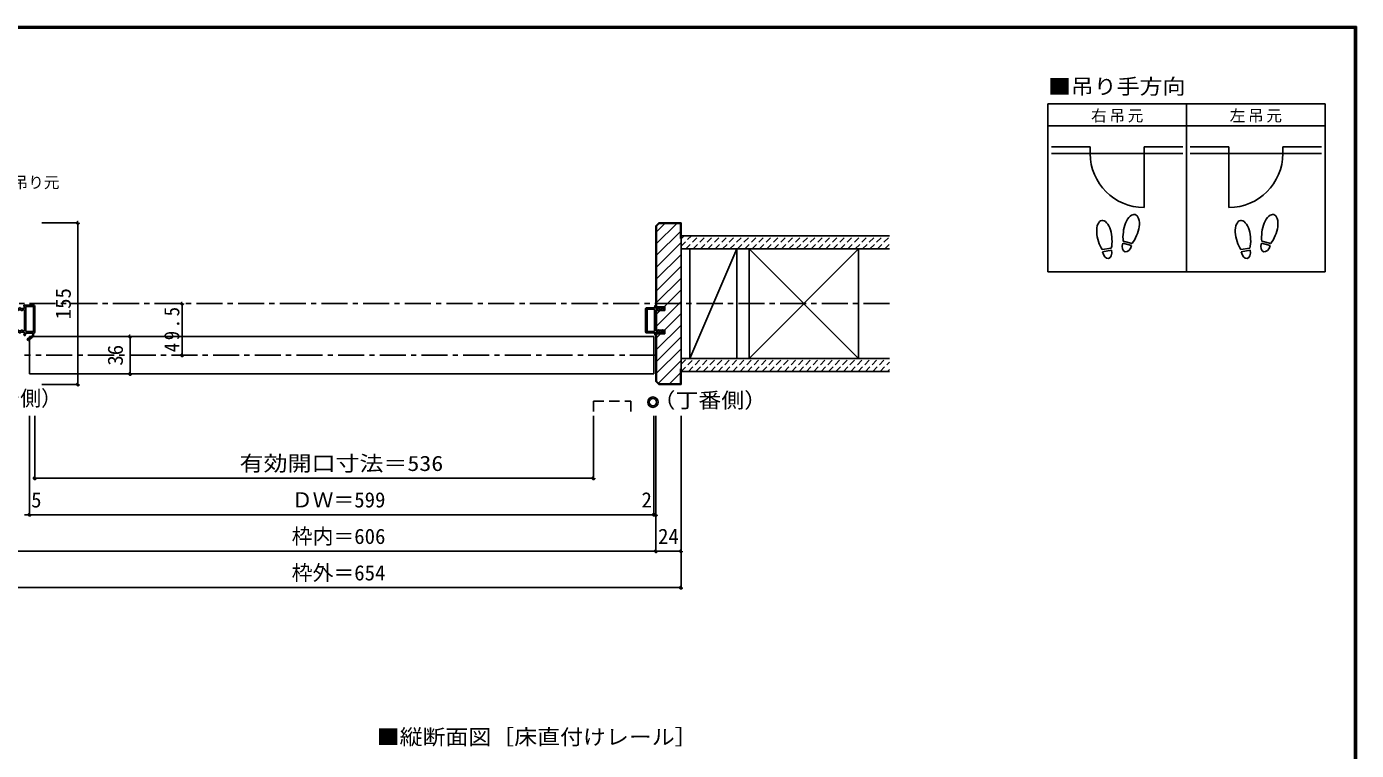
# Model space of a CAD drawing. Units: millimetres at full size, sheet at 1:5. Extents: x -973 to 977, y -718 to 696.
# Drawn here: x -299 to 977, y 1 to 696 of the extents above; entities that cross this region are included whole.
import ezdxf
from ezdxf.enums import TextEntityAlignment as Align

# ---------------------------------------------------------------- set-up
doc = ezdxf.new("R2010")
doc.units = ezdxf.units.MM
doc.header["$LTSCALE"] = 5
doc.header["$PDMODE"] = 32
doc.header["$PDSIZE"] = 2.5
for name, pattern in [('CHAIN1', [8, 5, -1, 1, -1]), ('DASHED1', [1.8, 1.2, -0.6]), ('DASHED2', [3, 2, -1])]:
    doc.linetypes.add(name, pattern=pattern)
for name, color, linetype in [('0-0_補助線', 7, 'Continuous'), ('0-1_通り芯', 4, 'CHAIN1'), ('0-3_仕上げ', 7, 'Continuous'), ('0-4_枠', 3, 'Continuous'), ('0-6_扉', 6, 'Continuous'), ('0-7_金物', 7, 'Continuous'), ('0-8_戸当り', 3, 'Continuous'), ('0-A_文字', 3, 'Continuous'), ('0-B_寸法', 4, 'DASHED1'), ('0-C_ハッチ', 4, 'DASHED1'), ('F-1_枠', 6, 'Continuous')]:
    doc.layers.add(name, color=color, linetype=linetype)
doc.styles.add('ＭＳ ゴシック', font='')
doc.styles.get('ＭＳ ゴシック').set_extended_font_data('MS Gothic')

# ---------------------------------------------------------------- blocks, each defined once
blk = doc.blocks.new('2')
at = {"layer": '0-0_補助線'}
for p, q in [((-9.846, -9.622), (-9.846, 15.078)), ((-8.846, 16.078), (0.354, 16.078)), ((-8.846, 15.878), (0.637, 15.878)), ((-8.446, 14.378), (-8.446, -8.922)), ((-8.146, 14.678), (-1.546, 14.678)), ((-1.246, 14.378), (-1.246, -8.922)), ((4.154, 13.753), (4.154, 13.053)), ((5.154, 13.053), (4.512, 13.876)), ((7.154, 13.053), (5.154, 13.053)), ((0.154, 11.653), (2.154, 11.653)), ((0.154, 11.653), (0.154, -8.497)), ((2.154, 10.953), (2.154, 11.653)), ((3.154, 11.653), (2.512, 10.83)), ((3.154, 11.653), (6.154, 11.653)), ((6.154, 10.953), (6.154, 11.653)), ((7.558, 12.258), (6.516, 10.835)), ((-1.48, -10.622), (-8.846, -10.622)), ((-1.546, -9.222), (-8.146, -9.222)), ((-1.189, -10.85), (-0.732, -12.694)), ((0.154, -8.497), (2.154, -8.497)), ((4.154, -9.897), (0.154, -9.897)), ((0.154, -9.897), (0.154, -10.622)), ((0.154, -10.622), (0.645, -12.548)), ((2.154, -7.797), (2.154, -8.497)), ((3.154, -8.497), (2.512, -7.674)), ((3.154, -8.497), (6.154, -8.497)), ((4.154, -10.597), (4.154, -9.897)), ((5.154, -9.897), (4.512, -10.72)), ((7.154, -9.897), (5.154, -9.897)), ((6.154, -7.797), (6.154, -8.497)), ((7.558, -9.101), (6.516, -7.679)), ((0.354, -12.922), (-0.441, -12.922))]:
    blk.add_line(p, q, dxfattribs=at)
for points in [[(-9.646, 15.078), (-9.646, -9.622), (-9.846, -9.622)], [(4.154, 13.053), (0.154, 13.053), (0.649, 15.723)]]:
    blk.add_lwpolyline(points, dxfattribs=at)
for centre, radius, start, end in [((-8.846, 15.078), 1, 90, 180), ((-8.846, 15.078), 0.8, 90, 180), ((-8.146, 14.378), 0.3, 90, 180), ((-1.546, 14.378), 0.3, 0, 90), ((0.354, 15.778), 0.3, 349.49875, 90), ((4.354, 13.753), 0.2, 37.96957, 180), ((7.154, 12.553), 0.5, 323.78053, 90), ((2.354, 10.953), 0.2, 180, 322.03043), ((6.354, 10.953), 0.2, 180, 323.78053), ((-8.846, -9.622), 1, 180, 270), ((-2.846, -10.72), 6, 179.06153, 259.29815), ((-8.146, -8.922), 0.3, 180, 270), ((-2.846, -10.72), 5.3, 178.93757, 259.29815), ((-1.546, -8.922), 0.3, 270, 0), ((-1.48, -10.922), 0.3, 13.9282, 90), ((-0.441, -12.622), 0.3, 193.9282, 270), ((0.354, -12.622), 0.3, 270, 14.29438), ((2.354, -7.797), 0.2, 37.96957, 180), ((4.354, -10.597), 0.2, 180, 322.03043), ((6.354, -7.797), 0.2, 36.21947, 180), ((7.154, -9.397), 0.5, 270, 36.21947), ((-3.896, -16.272), 0.35, 259.29815, 79.29815)]:
    blk.add_arc(centre, radius, start, end, dxfattribs=at)
blk.add_point((-3.896, -16.622), dxfattribs=at)
blk = doc.blocks.new('01')
at = {"layer": '0-0_補助線'}
for p, q in [((-14.5, 0.346), (-14.5, -0.449)), ((-14.3, 0.346), (-14.3, -0.449)), ((-12.045, -0.049), (-14.178, 0.444)), ((-12, 0.146), (-14.133, 0.639)), ((-11.475, 5.146), (-12.298, 4.504)), ((-12.175, 4.146), (-11.475, 4.146)), ((-12.045, -0.049), (-11.993, 0.145)), ((-11.475, 0.146), (-12, 0.146)), ((-11.475, 7.146), (-11.475, 5.146)), ((-11.475, 4.146), (-11.475, 0.146)), ((-10.68, 7.55), (-9.257, 6.508)), ((-9.375, 6.146), (-10.075, 6.146)), ((-10.075, 3.146), (-10.075, 6.146)), ((-10.075, 3.146), (-9.252, 2.504)), ((-9.375, 2.146), (-10.075, 2.146)), ((-10.075, 0.146), (-10.075, 2.146)), ((-10.075, 0.146), (10.075, 0.146)), ((10.075, 3.146), (9.252, 2.504)), ((10.68, 7.55), (9.257, 6.508)), ((9.375, 6.146), (10.075, 6.146)), ((9.375, 2.146), (10.075, 2.146)), ((10.075, 3.146), (10.075, 6.146)), ((10.075, 0.146), (10.075, 2.146)), ((11.475, 7.146), (11.475, 5.146)), ((11.475, 5.146), (12.298, 4.504)), ((12.175, 4.146), (11.475, 4.146)), ((11.475, 4.146), (11.475, 0.146)), ((11.475, 0.146), (12, 0.146)), ((12.045, -0.049), (11.993, 0.145)), ((12, 0.146), (14.133, 0.639)), ((12.045, -0.049), (14.178, 0.444)), ((14.3, 0.346), (14.3, -0.449)), ((14.5, 0.346), (14.5, -0.449)), ((-14.265, -0.741), (-12.235, -1.196)), ((-14.222, -0.546), (-12.191, -1.001)), ((-12, -1.488), (-12, -8.854)), ((-11.8, -1.488), (-11.8, -8.854)), ((-11, -9.654), (11, -9.654)), ((11, -9.854), (-11, -9.854)), ((-10.6, -1.554), (-10.6, -8.154)), ((-10.3, -1.254), (10.3, -1.254)), ((-10.3, -8.454), (10.3, -8.454)), ((10.6, -1.554), (10.6, -8.154)), ((11.8, -1.488), (11.8, -8.854)), ((12, -1.488), (12, -8.854)), ((14.222, -0.546), (12.191, -1.001)), ((14.265, -0.741), (12.235, -1.196))]:
    blk.add_line(p, q, dxfattribs=at)
for centre, radius, start, end in [((-14.2, 0.346), 0.3, 77.00048, 180), ((-14.2, 0.346), 0.1, 77.00048, 180), ((-12.175, 4.346), 0.2, 127.96957, 270), ((-10.975, 7.146), 0.5, 53.78053, 180), ((-9.375, 6.346), 0.2, 270, 53.78053), ((-9.375, 2.346), 0.2, 270, 52.03043), ((9.375, 6.346), 0.2, 126.21947, 270), ((9.375, 2.346), 0.2, 127.96957, 270), ((10.975, 7.146), 0.5, 0, 126.21947), ((12.175, 4.346), 0.2, 270, 52.03043), ((14.2, 0.346), 0.3, 0, 102.99952), ((14.2, 0.346), 0.1, 0, 102.99952), ((-14.2, -0.449), 0.3, 180, 257.3929), ((-14.2, -0.449), 0.1, 180, 257.3929), ((-12.3, -1.488), 0.3, 0, 76.0718), ((-12.3, -1.488), 0.5, 0, 76.0718), ((-11, -8.854), 1, 180, 270), ((-11, -8.854), 0.8, 180, 270), ((-10.3, -1.554), 0.3, 90, 180), ((-10.3, -8.154), 0.3, 180, 270), ((10.3, -1.554), 0.3, 0, 90), ((10.3, -8.154), 0.3, 270, 0), ((11, -8.854), 1, 270, 0), ((11, -8.854), 0.8, 270, 0), ((12.3, -1.488), 0.5, 103.9282, 180), ((12.3, -1.488), 0.3, 103.9282, 180), ((14.2, -0.449), 0.1, 282.6071, 0), ((14.2, -0.449), 0.3, 282.6071, 0)]:
    blk.add_arc(centre, radius, start, end, dxfattribs=at)

msp = doc.modelspace()

# ---------------------------------------------------------------- linework, layer by layer
at = {"layer": '0-1_通り芯'}
for p, q in [((528.653, 430), (-525.347, 430)), ((304.653, 380.5), (-301.347, 380.5))]:
    msp.add_line(p, q, dxfattribs=at)
at = {"layer": '0-3_仕上げ', "color": 2}
for p, q in [((528.653, 495), (328.653, 495)), ((528.653, 482.5), (328.653, 482.5)), ((528.653, 377.5), (328.653, 377.5)), ((528.653, 365), (328.653, 365))]:
    msp.add_line(p, q, dxfattribs=at)
at = {"layer": '0-3_仕上げ', "color": 3}
for p, q in [((337.153, 482.5), (337.153, 377.5)), ((382.153, 377.5), (382.153, 482.5)), ((394.037, 377.5), (394.037, 482.5)), ((499.037, 377.5), (499.037, 482.5))]:
    msp.add_line(p, q, dxfattribs=at)
at = {"layer": '0-3_仕上げ'}
for p, q in [((382.153, 482.5), (337.153, 377.5)), ((394.037, 377.5), (499.037, 482.5)), ((394.037, 482.5), (499.037, 377.5))]:
    msp.add_line(p, q, dxfattribs=at)
at = {"layer": '0-4_枠'}
for p, q in [((307.481, 507.5), (304.653, 504.672)), ((304.653, 504.672), (304.653, 427)), ((307.689, 507), (305.153, 504.464)), ((305.153, 427), (305.153, 504.464)), ((307.481, 507.5), (328.653, 507.5)), ((328.153, 507), (307.689, 507)), ((328.153, 492.5), (328.153, 507)), ((328.653, 507.5), (328.653, 352.5)), ((328.153, 492.5), (328.653, 492.5)), ((304.653, 404.7), (304.653, 423.3)), ((304.653, 423.3), (313.153, 423.3)), ((305.153, 404.7), (305.153, 423.3)), ((304.653, 404.7), (313.153, 404.7)), ((304.653, 355.328), (304.653, 401)), ((304.653, 401), (313.153, 401)), ((305.153, 355.536), (305.153, 401)), ((313.153, 401), (313.153, 404.7)), ((328.153, 367.5), (328.153, 353)), ((328.153, 367.5), (328.653, 367.5)), ((307.481, 352.5), (304.653, 355.328)), ((307.689, 353), (305.153, 355.536)), ((307.481, 352.5), (328.653, 352.5)), ((307.689, 353), (328.153, 353))]:
    msp.add_line(p, q, dxfattribs=at)
msp.add_lwpolyline([(313.153, 423.3), (313.153, 427), (304.653, 427)], dxfattribs=at)
at = {"layer": '0-6_扉'}
for p, q in [((-296.347, 362.5), (-296.347, 398.5)), ((-296.347, 398.5), (302.653, 398.5)), ((302.653, 398.5), (302.653, 362.5)), ((-296.347, 362.5), (302.653, 362.5))]:
    msp.add_line(p, q, dxfattribs=at)
at = {"layer": '0-6_扉', "linetype": 'DASHED2'}
for p, q in [((244.658, 336.408), (244.658, 321.5)), ((244.658, 336.408), (280.658, 336.408)), ((280.658, 336.408), (280.658, 321.5))]:
    msp.add_line(p, q, dxfattribs=at)
at = {"layer": '0-7_金物'}
for radius in [5, 3.5]:
    msp.add_circle((301.702, 335.457), radius, dxfattribs=at)
at = {"layer": '0-8_戸当り', "color": 2}
for p, q in [((721.239, 580.308), (684.139, 580.308)), ((721.239, 580.308), (721.239, 574.008)), ((773.039, 580.308), (810.139, 580.308)), ((773.039, 580.308), (773.039, 522.208)), ((854.239, 580.308), (817.139, 580.308)), ((854.239, 580.308), (854.239, 522.208)), ((906.039, 580.308), (943.139, 580.308)), ((906.039, 580.308), (906.039, 574.008)), ((684.139, 574.008), (810.139, 574.008)), ((943.139, 574.008), (817.139, 574.008))]:
    msp.add_line(p, q, dxfattribs=at)
at = {"layer": '0-8_戸当り'}
for p, q in [((760.924, 485.706), (752.444, 487.978)), ((761.468, 487.735), (752.987, 490.007)), ((893.924, 485.706), (885.444, 487.978)), ((894.468, 487.735), (885.987, 490.007)), ((741.457, 483.378), (732.811, 481.853)), ((741.822, 481.31), (733.175, 479.785)), ((874.457, 483.378), (865.811, 481.853)), ((874.822, 481.31), (866.175, 479.785))]:
    msp.add_line(p, q, dxfattribs=at)
at = {"layer": '0-8_戸当り', "color": 2}
for centre, start, end in [((773.039, 574.008), 180, 270), ((854.239, 574.008), 270, 0)]:
    msp.add_arc(centre, 51.8, start, end, dxfattribs=at)
at = {"layer": '0-8_戸当り'}
for centre, major_axis, ratio, start_param, end_param in [((734.795, 495.877), (-2.445, 13.867), 0.5, 4.34059143, 8.22577918), ((760.713, 501.878), (3.644, 13.601), 0.5, 4.34059143, 8.22577918), ((867.795, 495.877), (-2.445, 13.867), 0.5, 4.34059143, 8.22577918), ((893.713, 501.878), (3.644, 13.601), 0.5, 4.34059143, 8.22577918), ((760.609, 501.489), (4.416, 16.48), 0.4, 1.85063327, 2.44287679), ((893.609, 501.489), (4.416, 16.48), 0.4, 1.85063327, 2.44287679), ((734.865, 495.481), (-2.963, 16.802), 0.4, 1.85063327, 2.44287679), ((734.865, 495.481), (-2.963, 16.802), 0.4, 3.84030852, 4.43255203), ((756.684, 486.842), (1.894, 7.067), 0.6, 1.57079633, 4.71238898), ((760.609, 501.489), (4.416, 16.48), 0.4, 3.84030852, 4.43255203), ((867.865, 495.481), (-2.963, 16.802), 0.4, 1.85063327, 2.44287679), ((867.865, 495.481), (-2.963, 16.802), 0.4, 3.84030852, 4.43255203), ((889.684, 486.842), (1.894, 7.067), 0.6, 1.57079633, 4.71238898), ((893.609, 501.489), (4.416, 16.48), 0.4, 3.84030852, 4.43255203), ((737.498, 480.548), (-1.27, 7.205), 0.6, 1.57079633, 4.71238898), ((870.498, 480.548), (-1.27, 7.205), 0.6, 1.57079633, 4.71238898)]:
    msp.add_ellipse(centre, major_axis=major_axis, ratio=ratio, start_param=start_param, end_param=end_param, dxfattribs=at)
at = {"layer": '0-A_文字'}
for p, q in [((680.639, 621.667), (680.639, 460.667)), ((946.639, 621.667), (680.639, 621.667)), ((813.639, 621.667), (813.639, 460.667)), ((680.639, 600.667), (946.639, 600.667))]:
    msp.add_line(p, q, dxfattribs=at)
msp.add_lwpolyline([(946.639, 621.667), (946.639, 460.667), (680.639, 460.667)], dxfattribs=at)
at = {"layer": '0-B_寸法', "linetype": 'Continuous'}
for p, q in [((-249.925, 507.5), (-284.447, 507.5)), ((-149.925, 430), (-149.925, 380.5)), ((-199.925, 398.5), (-199.925, 362.5)), ((-296.347, 227.5), (-296.347, 322.5)), ((-291.347, 262.5), (-291.347, 322.5)), ((244.658, 262.5), (244.658, 322.5)), ((302.653, 227.5), (302.653, 322.5)), ((304.653, 192.5), (304.653, 322.5)), ((328.653, 157.5), (328.653, 322.5)), ((-291.347, 262.5), (244.658, 262.5)), ((304.653, 227.5), (-301.347, 227.5)), ((328.653, 192.5), (-325.347, 192.5)), ((328.653, 157.5), (-325.347, 157.5))]:
    msp.add_line(p, q, dxfattribs=at)
msp.add_lwpolyline([(-249.925, 507.5), (-249.925, 352.5), (-284.447, 352.5)], dxfattribs=at)
at = {"layer": '0-B_寸法', "color": 7}
for p in [(-249.925, 507.5), (-149.925, 430), (-199.925, 398.5), (-149.925, 380.5), (-199.925, 362.5), (-249.925, 352.5), (-291.347, 262.5), (244.658, 262.5), (-296.347, 227.5), (302.653, 227.5), (304.653, 227.5), (304.653, 192.5), (328.653, 192.5), (328.653, 157.5)]:
    msp.add_point(p, dxfattribs=at)
at = {"layer": '0-C_ハッチ', "linetype": 'Continuous'}
for p, q in [((313.173, 507), (305.153, 498.98)), ((324.486, 507), (305.153, 487.666)), ((328.153, 499.353), (305.153, 476.353)), ((328.653, 488.539), (305.153, 465.039)), ((328.653, 477.225), (305.153, 453.725)), ((328.653, 465.912), (305.153, 442.412)), ((328.653, 454.598), (305.153, 431.098)), ((328.653, 443.284), (312.369, 427)), ((328.653, 431.97), (305.153, 408.47)), ((308.669, 423.3), (305.153, 419.784)), ((328.653, 409.343), (305.153, 385.843)), ((328.653, 420.657), (312.696, 404.7)), ((308.996, 401), (305.153, 397.157)), ((328.653, 398.029), (305.153, 374.529)), ((328.653, 386.716), (305.153, 363.216)), ((328.653, 375.402), (306.97, 353.719)), ((328.153, 363.588), (317.565, 353))]:
    msp.add_line(p, q, dxfattribs=at)
at = {"layer": '0-C_ハッチ'}
for p, q in [((328.653, 492.101), (331.552, 495)), ((328.653, 485.03), (338.623, 495)), ((333.194, 482.5), (345.694, 495)), ((340.265, 482.5), (352.765, 495)), ((347.336, 482.5), (359.836, 495)), ((354.408, 482.5), (366.908, 495)), ((361.479, 482.5), (373.979, 495)), ((368.55, 482.5), (381.05, 495)), ((375.621, 482.5), (388.121, 495)), ((382.692, 482.5), (395.192, 495)), ((389.763, 482.5), (402.263, 495)), ((396.834, 482.5), (409.334, 495)), ((403.905, 482.5), (416.405, 495)), ((410.976, 482.5), (421.818, 493.341)), ((418.047, 482.5), (430.547, 495)), ((425.118, 482.5), (437.618, 495)), ((432.189, 482.5), (444.689, 495)), ((439.26, 482.5), (451.76, 495)), ((446.331, 482.5), (458.831, 495)), ((453.402, 482.5), (465.902, 495)), ((460.474, 482.5), (472.974, 495)), ((467.545, 482.5), (480.045, 495)), ((474.616, 482.5), (487.116, 495)), ((481.687, 482.5), (494.187, 495)), ((488.758, 482.5), (501.258, 495)), ((495.829, 482.5), (508.329, 495)), ((502.9, 482.5), (515.4, 495)), ((509.971, 482.5), (522.471, 495)), ((517.042, 482.5), (528.653, 494.111)), ((524.113, 482.5), (528.653, 487.04)), ((328.653, 371.893), (334.26, 377.5)), ((328.742, 364.911), (341.331, 377.5)), ((335.902, 365), (348.402, 377.5)), ((342.974, 365), (355.474, 377.5)), ((350.045, 365), (362.545, 377.5)), ((357.116, 365), (369.616, 377.5)), ((364.187, 365), (376.687, 377.5)), ((371.258, 365), (383.758, 377.5)), ((378.329, 365), (390.829, 377.5)), ((385.4, 365), (397.9, 377.5)), ((392.471, 365), (404.971, 377.5)), ((399.542, 365), (412.042, 377.5)), ((406.613, 365), (419.113, 377.5)), ((413.684, 365), (426.184, 377.5)), ((420.755, 365), (433.255, 377.5)), ((427.826, 365), (440.326, 377.5)), ((434.897, 365), (447.397, 377.5)), ((441.969, 365), (454.469, 377.5)), ((449.04, 365), (461.54, 377.5)), ((456.111, 365), (468.611, 377.5)), ((463.182, 365), (475.682, 377.5)), ((470.253, 365), (482.753, 377.5)), ((477.324, 365), (489.824, 377.5)), ((484.395, 365), (496.895, 377.5)), ((491.466, 365), (503.966, 377.5)), ((498.537, 365), (511.037, 377.5)), ((505.608, 365), (518.108, 377.5)), ((512.679, 365), (525.179, 377.5)), ((519.75, 365), (528.653, 373.903)), ((526.821, 365), (528.653, 366.832))]:
    msp.add_line(p, q, dxfattribs=at)
at = {"layer": 'F-1_枠'}
for p, q in [((-973.347, 695.833), (976.653, 695.833)), ((-973.347, 695), (976.653, 695)), ((-973.347, 694.167), (976.653, 694.167)), ((974.986, 695.833), (974.986, -700.833)), ((975.82, 695.833), (975.82, -700.833)), ((976.653, 695.833), (976.653, -700.833))]:
    msp.add_line(p, q, dxfattribs=at)

# ---------------------------------------------------------------- block references
at = {"layer": '0-0_補助線', "xscale": -1}
msp.add_blockref('2', (-301.193, 412.422), dxfattribs=at)
at = {"layer": '0-0_補助線', "xscale": -1, "rotation": 270}
msp.add_blockref('01', (304.507, 414), dxfattribs=at)

# ---------------------------------------------------------------- texts
at = {"layer": '0-A_文字', "color": 7, "style": 'ＭＳ ゴシック', "width": 1.1}
for s, p in [('■吊り手方向', (680.639, 626.667)), ('（丁番側）', (301.335, 325.605)), ('■縦断面図［床直付けレール］', (36.653, 2.5))]:
    msp.add_text(s, height=14.66, dxfattribs=at).set_placement(p, align=Align.BOTTOM_LEFT)
at = {"layer": '0-A_文字', "color": 7, "style": 'ＭＳ ゴシック'}
for s, height, p in [('※図示：右吊り元', 11, (-387.715, 537.5)), ('（ラッチ側）', 14.66, (-385.347, 327.5))]:
    msp.add_text(s, height=height, dxfattribs=at).set_placement(p, align=Align.BOTTOM_LEFT)
at = {"layer": '0-A_文字', "color": 7, "char_height": 11, "attachment_point": 7, "style": 'ＭＳ ゴシック'}
for s, insert in [('\\T1.17;右吊元', (722.139, 603.667)), ('\\T1.17;左吊元', (855.139, 603.667))]:
    msp.add_mtext(s, dxfattribs=dict(at, insert=insert))
at = {"layer": '0-B_寸法', "color": 7, "style": 'ＭＳ ゴシック'}
for s, p in [('155', (-252.425, 415)), ('36', (-202.425, 370.5))]:
    msp.add_text(s, height=14.66, rotation=90, dxfattribs=at).set_placement(p, align=Align.BOTTOM_LEFT)
at = {"layer": '0-B_寸法', "color": 7, "style": 'ＭＳ ゴシック', "width": 1.15}
msp.add_text('有効開口寸法＝536', height=14.66, dxfattribs=at).set_placement((-94.847, 265), align=Align.BOTTOM_LEFT)
at = {"layer": '0-B_寸法', "color": 7, "style": 'ＭＳ ゴシック'}
for s, p in [('5', (-294.861, 230)), ('ＤＷ＝599', (-44.847, 230)), ('2', (290.757, 230)), ('枠内＝606', (-44.847, 195)), ('24', (306.653, 195)), ('枠外＝654', (-44.847, 160))]:
    msp.add_text(s, height=14.66, dxfattribs=at).set_placement(p, align=Align.BOTTOM_LEFT)
at = {"layer": '0-B_寸法', "color": 7, "insert": (-152.425, 383.375), "char_height": 14.66, "attachment_point": 7, "rotation": 90, "style": 'ＭＳ ゴシック'}
msp.add_mtext('\\T1.28;\\W0.9;49.5', dxfattribs=at)

doc.saveas('drawing.dxf')
